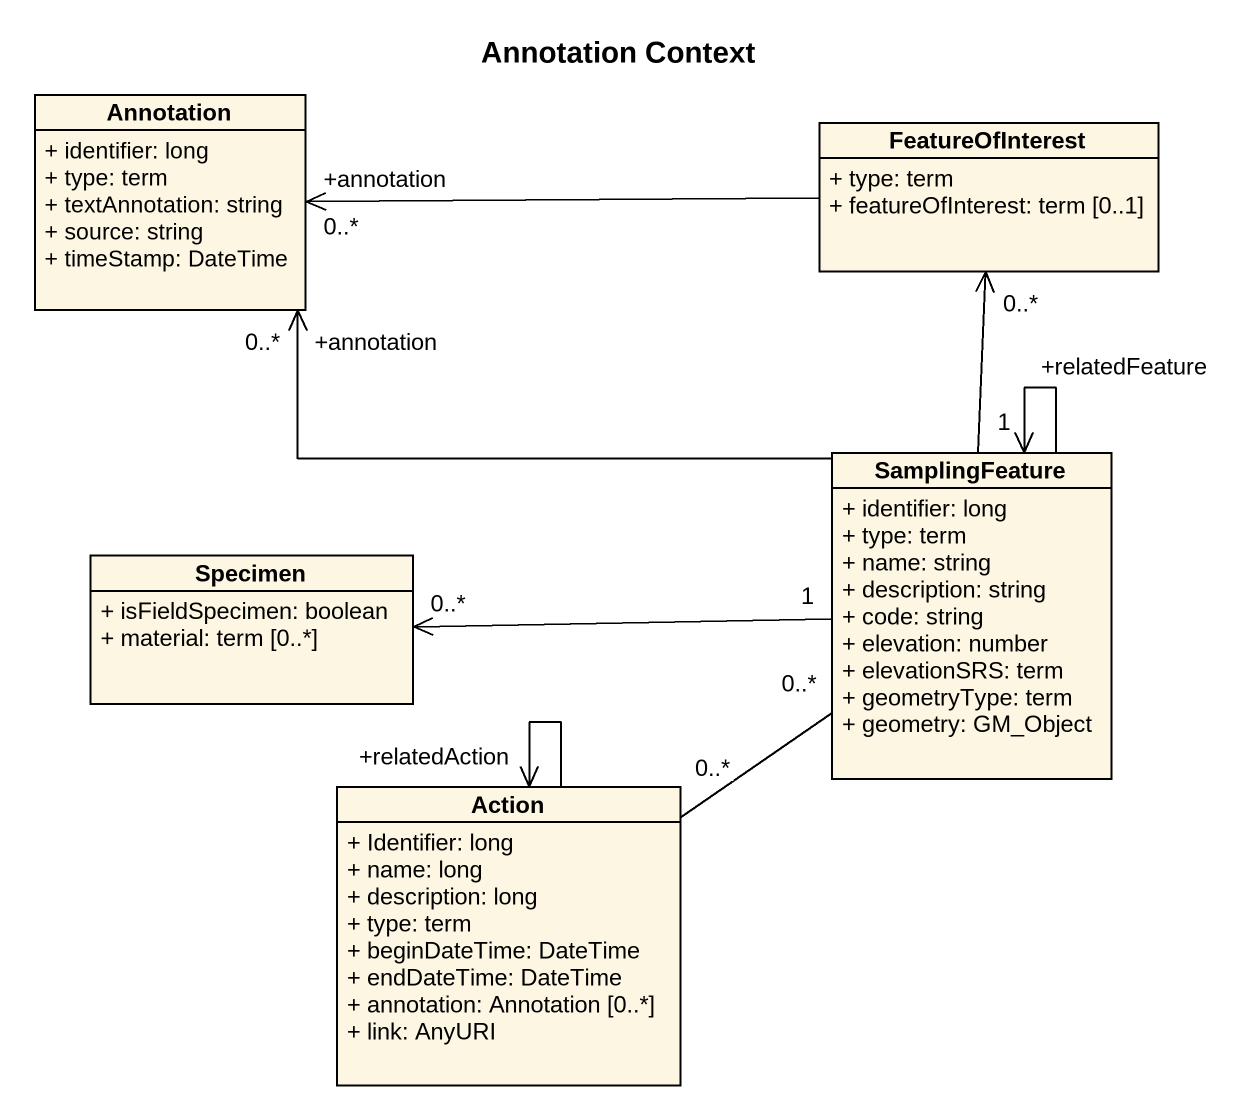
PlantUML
@startuml
title Annotation Context
hide circle
hide empty members
skinparam classAttributeIconSize 0
class "Annotation" as Annotation_ {
  + identifier: long
  + type: term
  + textAnnotation: string
  + source: string
  + timeStamp: DateTime
}
class FeatureOfInterest {
  + type: term
  + featureOfInterest: term [0..1]
}
class SamplingFeature {
  + identifier: long
  + type: term
  + name: string
  + description: string
  + code: string
  + elevation: number
  + elevationSRS: term
  + geometryType: term
  + geometry: GM_Object
}
class Specimen {
  + isFieldSpecimen: boolean
  + material: term [0..*]
}
class "Action" as Action_ {
  + Identifier: long
  + name: long
  + description: long
  + type: term
  + beginDateTime: DateTime
  + endDateTime: DateTime
  + annotation: Annotation [0..*]
  + link: AnyURI
}
FeatureOfInterest -left-> "+annotation\n0..*" Annotation_
SamplingFeature -left-> "+annotation\n0..*" Annotation_
SamplingFeature "1" -up-> "0..*" FeatureOfInterest
SamplingFeature --> "+relatedFeature" SamplingFeature
Specimen "0..*" <-right- "1" SamplingFeature
Action_ "0..*" -up- "0..*" SamplingFeature
Action_ --> "+relatedAction" Action_
@enduml
